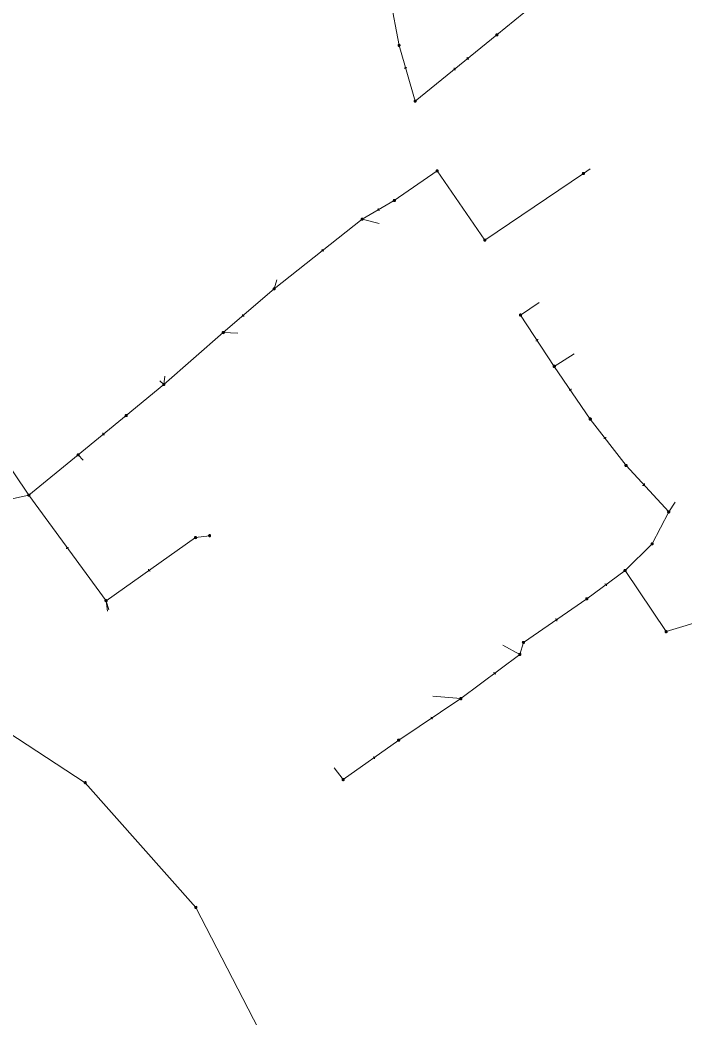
# Model space of a CAD drawing. Header units: metres. Extents: x 25504150 to 25508618, y 6694193 to 6702753.
# Drawn here: x 25505196.5 to 25505476.6, y 6699181.9 to 6699602.4 of the extents above; entities that cross this region are included whole.
import ezdxf

# ---------------------------------------------------------------- set-up
doc = ezdxf.new("R2010")
doc.units = ezdxf.units.M
for name, pattern in [('Sewer_node', [0]), ('Viemariputket', [0]), ('Viemarivarusteet', [0])]:
    doc.linetypes.add(name, pattern=pattern)
for name, color, linetype, lineweight in [('Sewer_node', 7, 'Sewer_node', 0), ('Viemariputket', 7, 'Viemariputket', 0), ('Viemarivarusteet', 7, 'Viemarivarusteet', 0)]:
    doc.layers.add(name, color=color, linetype=linetype, lineweight=lineweight)

msp = doc.modelspace()

# ---------------------------------------------------------------- linework, layer by layer
at = {"layer": 'Sewer_node', "color": 46, "linetype": 'Continuous', "true_color": 0x7f5f00, "flags": 128}
for points, elevation in [([(25505397.82, 6699596.17), (25505397.81, 6699596.24), (25505397.8, 6699596.31), (25505397.77, 6699596.38), (25505397.73, 6699596.44), (25505397.69, 6699596.5), (25505397.63, 6699596.54), (25505397.57, 6699596.58), (25505397.5, 6699596.61), (25505397.43, 6699596.62), (25505397.36, 6699596.63), (25505397.29, 6699596.62), (25505397.22, 6699596.61), (25505397.15, 6699596.58), (25505397.09, 6699596.54), (25505397.03, 6699596.5), (25505396.99, 6699596.44), (25505396.95, 6699596.38), (25505396.92, 6699596.31), (25505396.91, 6699596.24), (25505396.9, 6699596.17), (25505396.91, 6699596.1), (25505396.92, 6699596.03), (25505396.95, 6699595.96), (25505396.99, 6699595.9), (25505397.03, 6699595.84), (25505397.09, 6699595.8), (25505397.15, 6699595.76), (25505397.22, 6699595.73), (25505397.29, 6699595.72), (25505397.36, 6699595.71), (25505397.43, 6699595.72), (25505397.5, 6699595.73), (25505397.57, 6699595.76), (25505397.63, 6699595.8), (25505397.69, 6699595.84), (25505397.73, 6699595.9), (25505397.77, 6699595.96), (25505397.8, 6699596.03), (25505397.81, 6699596.1)], 50.38), ([(25505356.63, 6699591.74), (25505356.62, 6699591.81), (25505356.61, 6699591.88), (25505356.58, 6699591.95), (25505356.54, 6699592.01), (25505356.5, 6699592.07), (25505356.44, 6699592.11), (25505356.38, 6699592.15), (25505356.31, 6699592.18), (25505356.24, 6699592.19), (25505356.17, 6699592.2), (25505356.1, 6699592.19), (25505356.03, 6699592.18), (25505355.96, 6699592.15), (25505355.9, 6699592.11), (25505355.84, 6699592.07), (25505355.8, 6699592.01), (25505355.76, 6699591.95), (25505355.73, 6699591.88), (25505355.72, 6699591.81), (25505355.71, 6699591.74), (25505355.72, 6699591.67), (25505355.73, 6699591.6), (25505355.76, 6699591.53), (25505355.8, 6699591.47), (25505355.84, 6699591.41), (25505355.9, 6699591.37), (25505355.96, 6699591.33), (25505356.03, 6699591.3), (25505356.1, 6699591.29), (25505356.17, 6699591.28), (25505356.24, 6699591.29), (25505356.31, 6699591.3), (25505356.38, 6699591.33), (25505356.44, 6699591.37), (25505356.5, 6699591.41), (25505356.54, 6699591.47), (25505356.58, 6699591.53), (25505356.61, 6699591.6), (25505356.62, 6699591.67)], 50.82), ([(25505363.39, 6699568.23), (25505363.38, 6699568.3), (25505363.37, 6699568.37), (25505363.34, 6699568.44), (25505363.3, 6699568.5), (25505363.26, 6699568.56), (25505363.2, 6699568.6), (25505363.14, 6699568.64), (25505363.07, 6699568.67), (25505363, 6699568.68), (25505362.93, 6699568.69), (25505362.86, 6699568.68), (25505362.79, 6699568.67), (25505362.72, 6699568.64), (25505362.66, 6699568.6), (25505362.6, 6699568.56), (25505362.56, 6699568.5), (25505362.52, 6699568.44), (25505362.49, 6699568.37), (25505362.48, 6699568.3), (25505362.47, 6699568.23), (25505362.48, 6699568.16), (25505362.49, 6699568.09), (25505362.52, 6699568.02), (25505362.56, 6699567.96), (25505362.6, 6699567.9), (25505362.66, 6699567.86), (25505362.72, 6699567.82), (25505362.79, 6699567.79), (25505362.86, 6699567.78), (25505362.93, 6699567.77), (25505363, 6699567.78), (25505363.07, 6699567.79), (25505363.14, 6699567.82), (25505363.2, 6699567.86), (25505363.26, 6699567.9), (25505363.3, 6699567.96), (25505363.34, 6699568.02), (25505363.37, 6699568.09), (25505363.38, 6699568.16)], 51.17), ([(25505354.62, 6699526.36), (25505354.61, 6699526.43), (25505354.6, 6699526.5), (25505354.57, 6699526.57), (25505354.53, 6699526.63), (25505354.49, 6699526.69), (25505354.43, 6699526.73), (25505354.37, 6699526.77), (25505354.3, 6699526.8), (25505354.23, 6699526.81), (25505354.16, 6699526.82), (25505354.09, 6699526.81), (25505354.02, 6699526.8), (25505353.95, 6699526.77), (25505353.89, 6699526.73), (25505353.83, 6699526.69), (25505353.79, 6699526.63), (25505353.75, 6699526.57), (25505353.72, 6699526.5), (25505353.71, 6699526.43), (25505353.7, 6699526.36), (25505353.71, 6699526.29), (25505353.72, 6699526.22), (25505353.75, 6699526.15), (25505353.79, 6699526.09), (25505353.83, 6699526.03), (25505353.89, 6699525.99), (25505353.95, 6699525.95), (25505354.02, 6699525.92), (25505354.09, 6699525.91), (25505354.16, 6699525.9), (25505354.23, 6699525.91), (25505354.3, 6699525.92), (25505354.37, 6699525.95), (25505354.43, 6699525.99), (25505354.49, 6699526.03), (25505354.53, 6699526.09), (25505354.57, 6699526.15), (25505354.6, 6699526.22), (25505354.61, 6699526.29)], 52.07), ([(25505341.08, 6699518.53), (25505341.07, 6699518.6), (25505341.06, 6699518.67), (25505341.03, 6699518.74), (25505340.99, 6699518.8), (25505340.95, 6699518.86), (25505340.89, 6699518.9), (25505340.83, 6699518.94), (25505340.76, 6699518.97), (25505340.69, 6699518.98), (25505340.62, 6699518.99), (25505340.55, 6699518.98), (25505340.48, 6699518.97), (25505340.41, 6699518.94), (25505340.35, 6699518.9), (25505340.29, 6699518.86), (25505340.25, 6699518.8), (25505340.21, 6699518.74), (25505340.18, 6699518.67), (25505340.17, 6699518.6), (25505340.16, 6699518.53), (25505340.17, 6699518.46), (25505340.18, 6699518.39), (25505340.21, 6699518.32), (25505340.25, 6699518.26), (25505340.29, 6699518.2), (25505340.35, 6699518.16), (25505340.41, 6699518.12), (25505340.48, 6699518.09), (25505340.55, 6699518.08), (25505340.62, 6699518.07), (25505340.69, 6699518.08), (25505340.76, 6699518.09), (25505340.83, 6699518.12), (25505340.89, 6699518.16), (25505340.95, 6699518.2), (25505340.99, 6699518.26), (25505341.03, 6699518.32), (25505341.06, 6699518.39), (25505341.07, 6699518.46)], 51.08), ([(25505304.03, 6699489.18), (25505304.02, 6699489.25), (25505304.01, 6699489.32), (25505303.98, 6699489.39), (25505303.94, 6699489.45), (25505303.9, 6699489.51), (25505303.84, 6699489.55), (25505303.78, 6699489.59), (25505303.71, 6699489.62), (25505303.64, 6699489.63), (25505303.57, 6699489.64), (25505303.5, 6699489.63), (25505303.43, 6699489.62), (25505303.36, 6699489.59), (25505303.3, 6699489.55), (25505303.24, 6699489.51), (25505303.2, 6699489.45), (25505303.16, 6699489.39), (25505303.13, 6699489.32), (25505303.12, 6699489.25), (25505303.11, 6699489.18), (25505303.12, 6699489.11), (25505303.13, 6699489.04), (25505303.16, 6699488.97), (25505303.2, 6699488.91), (25505303.24, 6699488.85), (25505303.3, 6699488.81), (25505303.36, 6699488.77), (25505303.43, 6699488.74), (25505303.5, 6699488.73), (25505303.57, 6699488.72), (25505303.64, 6699488.73), (25505303.71, 6699488.74), (25505303.78, 6699488.77), (25505303.84, 6699488.81), (25505303.9, 6699488.85), (25505303.94, 6699488.91), (25505303.98, 6699488.97), (25505304.01, 6699489.04), (25505304.02, 6699489.11)], 50.1), ([(25505407.77, 6699478.11), (25505407.76, 6699478.18), (25505407.75, 6699478.25), (25505407.72, 6699478.32), (25505407.68, 6699478.38), (25505407.64, 6699478.44), (25505407.58, 6699478.48), (25505407.52, 6699478.52), (25505407.45, 6699478.55), (25505407.38, 6699478.56), (25505407.31, 6699478.57), (25505407.24, 6699478.56), (25505407.17, 6699478.55), (25505407.1, 6699478.52), (25505407.04, 6699478.48), (25505406.98, 6699478.44), (25505406.94, 6699478.38), (25505406.9, 6699478.32), (25505406.87, 6699478.25), (25505406.86, 6699478.18), (25505406.85, 6699478.11), (25505406.86, 6699478.04), (25505406.87, 6699477.97), (25505406.9, 6699477.9), (25505406.94, 6699477.84), (25505406.98, 6699477.78), (25505407.04, 6699477.74), (25505407.1, 6699477.7), (25505407.17, 6699477.67), (25505407.24, 6699477.66), (25505407.31, 6699477.65), (25505407.38, 6699477.66), (25505407.45, 6699477.67), (25505407.52, 6699477.7), (25505407.58, 6699477.74), (25505407.64, 6699477.78), (25505407.68, 6699477.84), (25505407.72, 6699477.9), (25505407.75, 6699477.97), (25505407.76, 6699478.04)], 54.87), ([(25505282.57, 6699470.72), (25505282.56, 6699470.79), (25505282.55, 6699470.86), (25505282.52, 6699470.93), (25505282.48, 6699470.99), (25505282.44, 6699471.05), (25505282.38, 6699471.09), (25505282.32, 6699471.13), (25505282.25, 6699471.16), (25505282.18, 6699471.17), (25505282.11, 6699471.18), (25505282.04, 6699471.17), (25505281.97, 6699471.16), (25505281.9, 6699471.13), (25505281.84, 6699471.09), (25505281.78, 6699471.05), (25505281.74, 6699470.99), (25505281.7, 6699470.93), (25505281.67, 6699470.86), (25505281.66, 6699470.79), (25505281.65, 6699470.72), (25505281.66, 6699470.65), (25505281.67, 6699470.58), (25505281.7, 6699470.51), (25505281.74, 6699470.45), (25505281.78, 6699470.39), (25505281.84, 6699470.35), (25505281.9, 6699470.31), (25505281.97, 6699470.28), (25505282.04, 6699470.27), (25505282.11, 6699470.26), (25505282.18, 6699470.27), (25505282.25, 6699470.28), (25505282.32, 6699470.31), (25505282.38, 6699470.35), (25505282.44, 6699470.39), (25505282.48, 6699470.45), (25505282.52, 6699470.51), (25505282.55, 6699470.58), (25505282.56, 6699470.65)], 50.01), ([(25505422, 6699456.49), (25505421.99, 6699456.56), (25505421.98, 6699456.63), (25505421.95, 6699456.7), (25505421.91, 6699456.76), (25505421.87, 6699456.82), (25505421.81, 6699456.86), (25505421.75, 6699456.9), (25505421.68, 6699456.93), (25505421.61, 6699456.94), (25505421.54, 6699456.95), (25505421.47, 6699456.94), (25505421.4, 6699456.93), (25505421.33, 6699456.9), (25505421.27, 6699456.86), (25505421.21, 6699456.82), (25505421.17, 6699456.76), (25505421.13, 6699456.7), (25505421.1, 6699456.63), (25505421.09, 6699456.56), (25505421.08, 6699456.49), (25505421.09, 6699456.42), (25505421.1, 6699456.35), (25505421.13, 6699456.28), (25505421.17, 6699456.22), (25505421.21, 6699456.16), (25505421.27, 6699456.12), (25505421.33, 6699456.08), (25505421.4, 6699456.05), (25505421.47, 6699456.04), (25505421.54, 6699456.03), (25505421.61, 6699456.04), (25505421.68, 6699456.05), (25505421.75, 6699456.08), (25505421.81, 6699456.12), (25505421.87, 6699456.16), (25505421.91, 6699456.22), (25505421.95, 6699456.28), (25505421.98, 6699456.35), (25505421.99, 6699456.42)], 54.24), ([(25505257.53, 6699448.84), (25505257.52, 6699448.91), (25505257.51, 6699448.98), (25505257.48, 6699449.05), (25505257.44, 6699449.11), (25505257.4, 6699449.17), (25505257.34, 6699449.21), (25505257.28, 6699449.25), (25505257.21, 6699449.28), (25505257.14, 6699449.29), (25505257.07, 6699449.3), (25505257, 6699449.29), (25505256.93, 6699449.28), (25505256.86, 6699449.25), (25505256.8, 6699449.21), (25505256.74, 6699449.17), (25505256.7, 6699449.11), (25505256.66, 6699449.05), (25505256.63, 6699448.98), (25505256.62, 6699448.91), (25505256.61, 6699448.84), (25505256.62, 6699448.77), (25505256.63, 6699448.7), (25505256.66, 6699448.63), (25505256.7, 6699448.57), (25505256.74, 6699448.51), (25505256.8, 6699448.47), (25505256.86, 6699448.43), (25505256.93, 6699448.4), (25505257, 6699448.39), (25505257.07, 6699448.38), (25505257.14, 6699448.39), (25505257.21, 6699448.4), (25505257.28, 6699448.43), (25505257.34, 6699448.47), (25505257.4, 6699448.51), (25505257.44, 6699448.57), (25505257.48, 6699448.63), (25505257.51, 6699448.7), (25505257.52, 6699448.77)], 50.09), ([(25505241.68, 6699435.76), (25505241.67, 6699435.83), (25505241.66, 6699435.91), (25505241.63, 6699435.97), (25505241.59, 6699436.04), (25505241.54, 6699436.09), (25505241.49, 6699436.14), (25505241.42, 6699436.18), (25505241.36, 6699436.21), (25505241.28, 6699436.22), (25505241.21, 6699436.23), (25505241.14, 6699436.22), (25505241.06, 6699436.21), (25505241, 6699436.18), (25505240.93, 6699436.14), (25505240.88, 6699436.09), (25505240.83, 6699436.04), (25505240.79, 6699435.97), (25505240.76, 6699435.91), (25505240.75, 6699435.83), (25505240.74, 6699435.76), (25505240.75, 6699435.69), (25505240.76, 6699435.61), (25505240.79, 6699435.55), (25505240.83, 6699435.48), (25505240.88, 6699435.43), (25505240.93, 6699435.38), (25505241, 6699435.34), (25505241.06, 6699435.31), (25505241.14, 6699435.3), (25505241.21, 6699435.29), (25505241.28, 6699435.3), (25505241.36, 6699435.31), (25505241.42, 6699435.34), (25505241.49, 6699435.38), (25505241.54, 6699435.43), (25505241.59, 6699435.48), (25505241.63, 6699435.55), (25505241.66, 6699435.61), (25505241.67, 6699435.69)], 50.2), ([(25505437.18, 6699434.29), (25505437.17, 6699434.36), (25505437.16, 6699434.44), (25505437.13, 6699434.5), (25505437.09, 6699434.57), (25505437.04, 6699434.62), (25505436.99, 6699434.67), (25505436.92, 6699434.71), (25505436.86, 6699434.74), (25505436.78, 6699434.75), (25505436.71, 6699434.76), (25505436.64, 6699434.75), (25505436.56, 6699434.74), (25505436.5, 6699434.71), (25505436.43, 6699434.67), (25505436.38, 6699434.62), (25505436.33, 6699434.57), (25505436.29, 6699434.5), (25505436.26, 6699434.44), (25505436.25, 6699434.36), (25505436.24, 6699434.29), (25505436.25, 6699434.22), (25505436.26, 6699434.14), (25505436.29, 6699434.08), (25505436.33, 6699434.01), (25505436.38, 6699433.96), (25505436.43, 6699433.91), (25505436.5, 6699433.87), (25505436.56, 6699433.84), (25505436.64, 6699433.83), (25505436.71, 6699433.82), (25505436.78, 6699433.83), (25505436.86, 6699433.84), (25505436.92, 6699433.87), (25505436.99, 6699433.91), (25505437.04, 6699433.96), (25505437.09, 6699434.01), (25505437.13, 6699434.08), (25505437.16, 6699434.14), (25505437.17, 6699434.22)], 52.88), ([(25505452.21, 6699414.74), (25505452.2, 6699414.81), (25505452.19, 6699414.88), (25505452.16, 6699414.95), (25505452.12, 6699415.01), (25505452.08, 6699415.07), (25505452.02, 6699415.11), (25505451.96, 6699415.15), (25505451.89, 6699415.18), (25505451.82, 6699415.19), (25505451.75, 6699415.2), (25505451.68, 6699415.19), (25505451.61, 6699415.18), (25505451.54, 6699415.15), (25505451.48, 6699415.11), (25505451.42, 6699415.07), (25505451.38, 6699415.01), (25505451.34, 6699414.95), (25505451.31, 6699414.88), (25505451.3, 6699414.81), (25505451.29, 6699414.74), (25505451.3, 6699414.67), (25505451.31, 6699414.6), (25505451.34, 6699414.53), (25505451.38, 6699414.47), (25505451.42, 6699414.41), (25505451.48, 6699414.37), (25505451.54, 6699414.33), (25505451.61, 6699414.3), (25505451.68, 6699414.29), (25505451.75, 6699414.28), (25505451.82, 6699414.29), (25505451.89, 6699414.3), (25505451.96, 6699414.33), (25505452.02, 6699414.37), (25505452.08, 6699414.41), (25505452.12, 6699414.47), (25505452.16, 6699414.53), (25505452.19, 6699414.6), (25505452.2, 6699414.67)], 51.49), ([(25505470.21, 6699395.16), (25505470.2, 6699395.23), (25505470.19, 6699395.31), (25505470.16, 6699395.37), (25505470.12, 6699395.44), (25505470.07, 6699395.49), (25505470.02, 6699395.54), (25505469.95, 6699395.58), (25505469.89, 6699395.61), (25505469.81, 6699395.62), (25505469.74, 6699395.63), (25505469.67, 6699395.62), (25505469.59, 6699395.61), (25505469.53, 6699395.58), (25505469.46, 6699395.54), (25505469.41, 6699395.49), (25505469.36, 6699395.44), (25505469.32, 6699395.37), (25505469.29, 6699395.31), (25505469.28, 6699395.23), (25505469.27, 6699395.16), (25505469.28, 6699395.09), (25505469.29, 6699395.01), (25505469.32, 6699394.95), (25505469.36, 6699394.88), (25505469.41, 6699394.83), (25505469.46, 6699394.78), (25505469.53, 6699394.74), (25505469.59, 6699394.71), (25505469.67, 6699394.7), (25505469.74, 6699394.69), (25505469.81, 6699394.7), (25505469.89, 6699394.71), (25505469.95, 6699394.74), (25505470.02, 6699394.78), (25505470.07, 6699394.83), (25505470.12, 6699394.88), (25505470.16, 6699394.95), (25505470.19, 6699395.01), (25505470.2, 6699395.09)], 50.41), ([(25505463.21, 6699381.71), (25505463.2, 6699381.78), (25505463.19, 6699381.85), (25505463.16, 6699381.92), (25505463.12, 6699381.98), (25505463.08, 6699382.04), (25505463.02, 6699382.08), (25505462.96, 6699382.12), (25505462.89, 6699382.15), (25505462.82, 6699382.16), (25505462.75, 6699382.17), (25505462.68, 6699382.16), (25505462.61, 6699382.15), (25505462.54, 6699382.12), (25505462.48, 6699382.08), (25505462.42, 6699382.04), (25505462.38, 6699381.98), (25505462.34, 6699381.92), (25505462.31, 6699381.85), (25505462.3, 6699381.78), (25505462.29, 6699381.71), (25505462.3, 6699381.64), (25505462.31, 6699381.57), (25505462.34, 6699381.5), (25505462.38, 6699381.44), (25505462.42, 6699381.38), (25505462.48, 6699381.34), (25505462.54, 6699381.3), (25505462.61, 6699381.27), (25505462.68, 6699381.26), (25505462.75, 6699381.25), (25505462.82, 6699381.26), (25505462.89, 6699381.27), (25505462.96, 6699381.3), (25505463.02, 6699381.34), (25505463.08, 6699381.38), (25505463.12, 6699381.44), (25505463.16, 6699381.5), (25505463.19, 6699381.57), (25505463.2, 6699381.64)], 47.56), ([(25505451.8, 6699370.48), (25505451.79, 6699370.55), (25505451.78, 6699370.62), (25505451.75, 6699370.69), (25505451.71, 6699370.75), (25505451.67, 6699370.81), (25505451.61, 6699370.85), (25505451.55, 6699370.89), (25505451.48, 6699370.92), (25505451.41, 6699370.93), (25505451.34, 6699370.94), (25505451.27, 6699370.93), (25505451.2, 6699370.92), (25505451.13, 6699370.89), (25505451.07, 6699370.85), (25505451.01, 6699370.81), (25505450.97, 6699370.75), (25505450.93, 6699370.69), (25505450.9, 6699370.62), (25505450.89, 6699370.55), (25505450.88, 6699370.48), (25505450.89, 6699370.41), (25505450.9, 6699370.34), (25505450.93, 6699370.27), (25505450.97, 6699370.21), (25505451.01, 6699370.15), (25505451.07, 6699370.11), (25505451.13, 6699370.07), (25505451.2, 6699370.04), (25505451.27, 6699370.03), (25505451.34, 6699370.02), (25505451.41, 6699370.03), (25505451.48, 6699370.04), (25505451.55, 6699370.07), (25505451.61, 6699370.11), (25505451.67, 6699370.15), (25505451.71, 6699370.21), (25505451.75, 6699370.27), (25505451.78, 6699370.34), (25505451.79, 6699370.41)], 47.26), ([(25505233.19, 6699357.75), (25505233.18, 6699357.82), (25505233.17, 6699357.89), (25505233.14, 6699357.96), (25505233.1, 6699358.02), (25505233.06, 6699358.08), (25505233, 6699358.12), (25505232.94, 6699358.16), (25505232.87, 6699358.19), (25505232.8, 6699358.2), (25505232.73, 6699358.21), (25505232.66, 6699358.2), (25505232.59, 6699358.19), (25505232.52, 6699358.16), (25505232.46, 6699358.12), (25505232.4, 6699358.08), (25505232.36, 6699358.02), (25505232.32, 6699357.96), (25505232.29, 6699357.89), (25505232.28, 6699357.82), (25505232.27, 6699357.75), (25505232.28, 6699357.68), (25505232.29, 6699357.61), (25505232.32, 6699357.54), (25505232.36, 6699357.48), (25505232.4, 6699357.42), (25505232.46, 6699357.38), (25505232.52, 6699357.34), (25505232.59, 6699357.31), (25505232.66, 6699357.3), (25505232.73, 6699357.29), (25505232.8, 6699357.3), (25505232.87, 6699357.31), (25505232.94, 6699357.34), (25505233, 6699357.38), (25505233.06, 6699357.42), (25505233.1, 6699357.48), (25505233.14, 6699357.54), (25505233.17, 6699357.61), (25505233.18, 6699357.68)], 53), ([(25505435.68, 6699358.55), (25505435.67, 6699358.62), (25505435.66, 6699358.69), (25505435.63, 6699358.76), (25505435.59, 6699358.82), (25505435.55, 6699358.88), (25505435.49, 6699358.92), (25505435.43, 6699358.96), (25505435.36, 6699358.99), (25505435.29, 6699359), (25505435.22, 6699359.01), (25505435.15, 6699359), (25505435.08, 6699358.99), (25505435.01, 6699358.96), (25505434.95, 6699358.92), (25505434.89, 6699358.88), (25505434.85, 6699358.82), (25505434.81, 6699358.76), (25505434.78, 6699358.69), (25505434.77, 6699358.62), (25505434.76, 6699358.55), (25505434.77, 6699358.48), (25505434.78, 6699358.41), (25505434.81, 6699358.34), (25505434.85, 6699358.28), (25505434.89, 6699358.22), (25505434.95, 6699358.18), (25505435.01, 6699358.14), (25505435.08, 6699358.11), (25505435.15, 6699358.1), (25505435.22, 6699358.09), (25505435.29, 6699358.1), (25505435.36, 6699358.11), (25505435.43, 6699358.14), (25505435.49, 6699358.18), (25505435.55, 6699358.22), (25505435.59, 6699358.28), (25505435.63, 6699358.34), (25505435.66, 6699358.41), (25505435.67, 6699358.48)], 48.15), ([(25505407.47, 6699335.13), (25505407.46, 6699335.2), (25505407.45, 6699335.27), (25505407.42, 6699335.34), (25505407.38, 6699335.4), (25505407.34, 6699335.46), (25505407.28, 6699335.5), (25505407.22, 6699335.54), (25505407.15, 6699335.57), (25505407.08, 6699335.58), (25505407.01, 6699335.59), (25505406.94, 6699335.58), (25505406.87, 6699335.57), (25505406.8, 6699335.54), (25505406.74, 6699335.5), (25505406.68, 6699335.46), (25505406.64, 6699335.4), (25505406.6, 6699335.34), (25505406.57, 6699335.27), (25505406.56, 6699335.2), (25505406.55, 6699335.13), (25505406.56, 6699335.06), (25505406.57, 6699334.99), (25505406.6, 6699334.92), (25505406.64, 6699334.86), (25505406.68, 6699334.8), (25505406.74, 6699334.76), (25505406.8, 6699334.72), (25505406.87, 6699334.69), (25505406.94, 6699334.68), (25505407.01, 6699334.67), (25505407.08, 6699334.68), (25505407.15, 6699334.69), (25505407.22, 6699334.72), (25505407.28, 6699334.76), (25505407.34, 6699334.8), (25505407.38, 6699334.86), (25505407.42, 6699334.92), (25505407.45, 6699334.99), (25505407.46, 6699335.06)], 49.74)]:
    msp.add_lwpolyline(points, close=True, dxfattribs=dict(at, elevation=elevation))
for points in [[(25505384.88, 6699586.74), (25505384.82, 6699585.99), (25505385.55, 6699585.92)], [(25505359.47, 6699582.22), (25505358.81, 6699582.57), (25505358.45, 6699581.93)], [(25505379.31, 6699582.22), (25505379.24, 6699581.47), (25505379.98, 6699581.39)], [(25505347.38, 6699523.06), (25505347.2, 6699522.34), (25505347.91, 6699522.14)], [(25505323.75, 6699505.85), (25505323.67, 6699505.1), (25505324.41, 6699505.02)], [(25505290.18, 6699478.39), (25505290.15, 6699477.64), (25505290.89, 6699477.59)], [(25505413.77, 6699467.3), (25505414.51, 6699467.17), (25505414.65, 6699467.9)], [(25505427.76, 6699446.44), (25505428.5, 6699446.32), (25505428.62, 6699447.05)], [(25505231.42, 6699428.45), (25505231.37, 6699427.71), (25505232.11, 6699427.64)], [(25505442.39, 6699426.03), (25505443.14, 6699425.94), (25505443.23, 6699426.67)], [(25505458.72, 6699406.36), (25505459.47, 6699406.33), (25505459.5, 6699407.08)], [(25505216.97, 6699380.24), (25505216.22, 6699380.34), (25505216.12, 6699379.6)], [(25505250.67, 6699371.06), (25505250.55, 6699370.32), (25505251.28, 6699370.19)], [(25505443.48, 6699364), (25505443.58, 6699364.74), (25505442.85, 6699364.85)], [(25505422.58, 6699349.19), (25505422.69, 6699349.93), (25505421.96, 6699350.05)], [(25505396.63, 6699326.66), (25505396.71, 6699327.4), (25505395.98, 6699327.5)], [(25505370.12, 6699307.79), (25505370.25, 6699308.53), (25505369.52, 6699308.67)], [(25505345.87, 6699291.13), (25505345.97, 6699291.88), (25505345.24, 6699291.99)]]:
    msp.add_lwpolyline(points, dxfattribs=at)
at = {"layer": 'Sewer_node', "color": 252, "linetype": 'Continuous', "lineweight": 9, "true_color": 0x848484, "flags": 128}
for points, elevation in [([(25505372.67, 6699538.89), (25505372.66, 6699538.96), (25505372.65, 6699539.03), (25505372.62, 6699539.1), (25505372.58, 6699539.16), (25505372.54, 6699539.22), (25505372.48, 6699539.26), (25505372.42, 6699539.3), (25505372.35, 6699539.33), (25505372.28, 6699539.34), (25505372.21, 6699539.35), (25505372.14, 6699539.34), (25505372.07, 6699539.33), (25505372, 6699539.3), (25505371.94, 6699539.26), (25505371.88, 6699539.22), (25505371.84, 6699539.16), (25505371.8, 6699539.1), (25505371.77, 6699539.03), (25505371.76, 6699538.96), (25505371.75, 6699538.89), (25505371.76, 6699538.82), (25505371.77, 6699538.75), (25505371.8, 6699538.68), (25505371.84, 6699538.62), (25505371.88, 6699538.56), (25505371.94, 6699538.52), (25505372, 6699538.48), (25505372.07, 6699538.45), (25505372.14, 6699538.44), (25505372.21, 6699538.43), (25505372.28, 6699538.44), (25505372.35, 6699538.45), (25505372.42, 6699538.48), (25505372.48, 6699538.52), (25505372.54, 6699538.56), (25505372.58, 6699538.62), (25505372.62, 6699538.68), (25505372.65, 6699538.75), (25505372.66, 6699538.82)], 53.33), ([(25505434.28, 6699537.77), (25505434.27, 6699537.84), (25505434.26, 6699537.92), (25505434.23, 6699537.98), (25505434.19, 6699538.05), (25505434.14, 6699538.1), (25505434.09, 6699538.15), (25505434.02, 6699538.19), (25505433.96, 6699538.22), (25505433.88, 6699538.23), (25505433.81, 6699538.24), (25505433.74, 6699538.23), (25505433.66, 6699538.22), (25505433.6, 6699538.19), (25505433.53, 6699538.15), (25505433.48, 6699538.1), (25505433.43, 6699538.05), (25505433.39, 6699537.98), (25505433.36, 6699537.92), (25505433.35, 6699537.84), (25505433.34, 6699537.77), (25505433.35, 6699537.7), (25505433.36, 6699537.62), (25505433.39, 6699537.56), (25505433.43, 6699537.49), (25505433.48, 6699537.44), (25505433.53, 6699537.39), (25505433.6, 6699537.35), (25505433.66, 6699537.32), (25505433.74, 6699537.31), (25505433.81, 6699537.3), (25505433.88, 6699537.31), (25505433.96, 6699537.32), (25505434.02, 6699537.35), (25505434.09, 6699537.39), (25505434.14, 6699537.44), (25505434.19, 6699537.49), (25505434.23, 6699537.56), (25505434.26, 6699537.62), (25505434.27, 6699537.7)], 59.52), ([(25505392.75, 6699509.67), (25505392.74, 6699509.74), (25505392.73, 6699509.81), (25505392.7, 6699509.88), (25505392.66, 6699509.94), (25505392.62, 6699510), (25505392.56, 6699510.04), (25505392.5, 6699510.08), (25505392.43, 6699510.11), (25505392.36, 6699510.12), (25505392.29, 6699510.13), (25505392.22, 6699510.12), (25505392.15, 6699510.11), (25505392.08, 6699510.08), (25505392.02, 6699510.04), (25505391.96, 6699510), (25505391.92, 6699509.94), (25505391.88, 6699509.88), (25505391.85, 6699509.81), (25505391.84, 6699509.74), (25505391.83, 6699509.67), (25505391.84, 6699509.6), (25505391.85, 6699509.53), (25505391.88, 6699509.46), (25505391.92, 6699509.4), (25505391.96, 6699509.34), (25505392.02, 6699509.3), (25505392.08, 6699509.26), (25505392.15, 6699509.23), (25505392.22, 6699509.22), (25505392.29, 6699509.21), (25505392.36, 6699509.22), (25505392.43, 6699509.23), (25505392.5, 6699509.26), (25505392.56, 6699509.3), (25505392.62, 6699509.34), (25505392.66, 6699509.4), (25505392.7, 6699509.46), (25505392.73, 6699509.53), (25505392.74, 6699509.6)], 59.52)]:
    msp.add_lwpolyline(points, close=True, dxfattribs=dict(at, elevation=elevation))
at = {"layer": 'Sewer_node', "color": 46, "linetype": 'Continuous', "true_color": 0x7f5f00, "flags": 128}
for points in [[(25505221.48, 6699419.24), (25505221.47, 6699419.31), (25505221.46, 6699419.38), (25505221.43, 6699419.45), (25505221.39, 6699419.51), (25505221.35, 6699419.57), (25505221.29, 6699419.61), (25505221.23, 6699419.65), (25505221.16, 6699419.68), (25505221.09, 6699419.69), (25505221.02, 6699419.7), (25505220.95, 6699419.69), (25505220.88, 6699419.68), (25505220.81, 6699419.65), (25505220.75, 6699419.61), (25505220.69, 6699419.57), (25505220.65, 6699419.51), (25505220.61, 6699419.45), (25505220.58, 6699419.38), (25505220.57, 6699419.31), (25505220.56, 6699419.24), (25505220.57, 6699419.17), (25505220.58, 6699419.1), (25505220.61, 6699419.03), (25505220.65, 6699418.97), (25505220.69, 6699418.91), (25505220.75, 6699418.87), (25505220.81, 6699418.83), (25505220.88, 6699418.8), (25505220.95, 6699418.79), (25505221.02, 6699418.78), (25505221.09, 6699418.79), (25505221.16, 6699418.8), (25505221.23, 6699418.83), (25505221.29, 6699418.87), (25505221.35, 6699418.91), (25505221.39, 6699418.97), (25505221.43, 6699419.03), (25505221.46, 6699419.1), (25505221.47, 6699419.17)], [(25505200.68, 6699402.23), (25505200.67, 6699402.3), (25505200.66, 6699402.37), (25505200.63, 6699402.44), (25505200.59, 6699402.5), (25505200.55, 6699402.56), (25505200.49, 6699402.6), (25505200.43, 6699402.64), (25505200.36, 6699402.67), (25505200.29, 6699402.68), (25505200.22, 6699402.69), (25505200.15, 6699402.68), (25505200.08, 6699402.67), (25505200.01, 6699402.64), (25505199.95, 6699402.6), (25505199.89, 6699402.56), (25505199.85, 6699402.5), (25505199.81, 6699402.44), (25505199.78, 6699402.37), (25505199.77, 6699402.3), (25505199.76, 6699402.23), (25505199.77, 6699402.16), (25505199.78, 6699402.09), (25505199.81, 6699402.02), (25505199.85, 6699401.96), (25505199.89, 6699401.9), (25505199.95, 6699401.86), (25505200.01, 6699401.82), (25505200.08, 6699401.79), (25505200.15, 6699401.78), (25505200.22, 6699401.77), (25505200.29, 6699401.78), (25505200.36, 6699401.79), (25505200.43, 6699401.82), (25505200.49, 6699401.86), (25505200.55, 6699401.9), (25505200.59, 6699401.96), (25505200.63, 6699402.02), (25505200.66, 6699402.09), (25505200.67, 6699402.16)], [(25505270.91, 6699384.35), (25505270.9, 6699384.42), (25505270.89, 6699384.49), (25505270.86, 6699384.56), (25505270.82, 6699384.62), (25505270.78, 6699384.68), (25505270.72, 6699384.72), (25505270.66, 6699384.76), (25505270.59, 6699384.79), (25505270.52, 6699384.8), (25505270.45, 6699384.81), (25505270.38, 6699384.8), (25505270.31, 6699384.79), (25505270.24, 6699384.76), (25505270.18, 6699384.72), (25505270.12, 6699384.68), (25505270.08, 6699384.62), (25505270.04, 6699384.56), (25505270.01, 6699384.49), (25505270, 6699384.42), (25505269.99, 6699384.35), (25505270, 6699384.28), (25505270.01, 6699384.21), (25505270.04, 6699384.14), (25505270.08, 6699384.08), (25505270.12, 6699384.02), (25505270.18, 6699383.98), (25505270.24, 6699383.94), (25505270.31, 6699383.91), (25505270.38, 6699383.9), (25505270.45, 6699383.89), (25505270.52, 6699383.9), (25505270.59, 6699383.91), (25505270.66, 6699383.94), (25505270.72, 6699383.98), (25505270.78, 6699384.02), (25505270.82, 6699384.08), (25505270.86, 6699384.14), (25505270.89, 6699384.21), (25505270.9, 6699384.28)], [(25505276.8, 6699385.16), (25505276.79, 6699385.23), (25505276.78, 6699385.3), (25505276.75, 6699385.37), (25505276.71, 6699385.43), (25505276.67, 6699385.49), (25505276.61, 6699385.53), (25505276.55, 6699385.57), (25505276.48, 6699385.6), (25505276.41, 6699385.61), (25505276.34, 6699385.62), (25505276.27, 6699385.61), (25505276.2, 6699385.6), (25505276.13, 6699385.57), (25505276.07, 6699385.53), (25505276.01, 6699385.49), (25505275.97, 6699385.43), (25505275.93, 6699385.37), (25505275.9, 6699385.3), (25505275.89, 6699385.23), (25505275.88, 6699385.16), (25505275.89, 6699385.09), (25505275.9, 6699385.02), (25505275.93, 6699384.95), (25505275.97, 6699384.89), (25505276.01, 6699384.83), (25505276.07, 6699384.79), (25505276.13, 6699384.75), (25505276.2, 6699384.72), (25505276.27, 6699384.71), (25505276.34, 6699384.7), (25505276.41, 6699384.71), (25505276.48, 6699384.72), (25505276.55, 6699384.75), (25505276.61, 6699384.79), (25505276.67, 6699384.83), (25505276.71, 6699384.89), (25505276.75, 6699384.95), (25505276.78, 6699385.02), (25505276.79, 6699385.09)], [(25505469.11, 6699344.72), (25505469.1, 6699344.79), (25505469.09, 6699344.86), (25505469.06, 6699344.93), (25505469.02, 6699344.99), (25505468.98, 6699345.05), (25505468.92, 6699345.09), (25505468.86, 6699345.13), (25505468.79, 6699345.16), (25505468.72, 6699345.17), (25505468.65, 6699345.18), (25505468.58, 6699345.17), (25505468.51, 6699345.16), (25505468.44, 6699345.13), (25505468.38, 6699345.09), (25505468.32, 6699345.05), (25505468.28, 6699344.99), (25505468.24, 6699344.93), (25505468.21, 6699344.86), (25505468.2, 6699344.79), (25505468.19, 6699344.72), (25505468.2, 6699344.65), (25505468.21, 6699344.58), (25505468.24, 6699344.51), (25505468.28, 6699344.45), (25505468.32, 6699344.39), (25505468.38, 6699344.35), (25505468.44, 6699344.31), (25505468.51, 6699344.28), (25505468.58, 6699344.27), (25505468.65, 6699344.26), (25505468.72, 6699344.27), (25505468.79, 6699344.28), (25505468.86, 6699344.31), (25505468.92, 6699344.35), (25505468.98, 6699344.39), (25505469.02, 6699344.45), (25505469.06, 6699344.51), (25505469.09, 6699344.58), (25505469.1, 6699344.65)], [(25505408.99, 6699340.18), (25505408.98, 6699340.25), (25505408.97, 6699340.32), (25505408.94, 6699340.39), (25505408.9, 6699340.45), (25505408.86, 6699340.51), (25505408.8, 6699340.55), (25505408.74, 6699340.59), (25505408.67, 6699340.62), (25505408.6, 6699340.63), (25505408.53, 6699340.64), (25505408.46, 6699340.63), (25505408.39, 6699340.62), (25505408.32, 6699340.59), (25505408.26, 6699340.55), (25505408.2, 6699340.51), (25505408.16, 6699340.45), (25505408.12, 6699340.39), (25505408.09, 6699340.32), (25505408.08, 6699340.25), (25505408.07, 6699340.18), (25505408.08, 6699340.11), (25505408.09, 6699340.04), (25505408.12, 6699339.97), (25505408.16, 6699339.91), (25505408.2, 6699339.85), (25505408.26, 6699339.81), (25505408.32, 6699339.77), (25505408.39, 6699339.74), (25505408.46, 6699339.73), (25505408.53, 6699339.72), (25505408.6, 6699339.73), (25505408.67, 6699339.74), (25505408.74, 6699339.77), (25505408.8, 6699339.81), (25505408.86, 6699339.85), (25505408.9, 6699339.91), (25505408.94, 6699339.97), (25505408.97, 6699340.04), (25505408.98, 6699340.11)], [(25505382.66, 6699316.51), (25505382.65, 6699316.58), (25505382.64, 6699316.66), (25505382.61, 6699316.72), (25505382.57, 6699316.79), (25505382.52, 6699316.84), (25505382.47, 6699316.89), (25505382.4, 6699316.93), (25505382.34, 6699316.96), (25505382.26, 6699316.97), (25505382.19, 6699316.98), (25505382.12, 6699316.97), (25505382.04, 6699316.96), (25505381.98, 6699316.93), (25505381.91, 6699316.89), (25505381.86, 6699316.84), (25505381.81, 6699316.79), (25505381.77, 6699316.72), (25505381.74, 6699316.66), (25505381.73, 6699316.58), (25505381.72, 6699316.51), (25505381.73, 6699316.44), (25505381.74, 6699316.36), (25505381.77, 6699316.3), (25505381.81, 6699316.23), (25505381.86, 6699316.18), (25505381.91, 6699316.13), (25505381.98, 6699316.09), (25505382.04, 6699316.06), (25505382.12, 6699316.05), (25505382.19, 6699316.04), (25505382.26, 6699316.05), (25505382.34, 6699316.06), (25505382.4, 6699316.09), (25505382.47, 6699316.13), (25505382.52, 6699316.18), (25505382.57, 6699316.23), (25505382.61, 6699316.3), (25505382.64, 6699316.36), (25505382.65, 6699316.44)], [(25505356.45, 6699299.01), (25505356.44, 6699299.08), (25505356.43, 6699299.15), (25505356.4, 6699299.22), (25505356.36, 6699299.28), (25505356.32, 6699299.34), (25505356.26, 6699299.38), (25505356.2, 6699299.42), (25505356.13, 6699299.45), (25505356.06, 6699299.46), (25505355.99, 6699299.47), (25505355.92, 6699299.46), (25505355.85, 6699299.45), (25505355.78, 6699299.42), (25505355.72, 6699299.38), (25505355.66, 6699299.34), (25505355.62, 6699299.28), (25505355.58, 6699299.22), (25505355.55, 6699299.15), (25505355.54, 6699299.08), (25505355.53, 6699299.01), (25505355.54, 6699298.94), (25505355.55, 6699298.87), (25505355.58, 6699298.8), (25505355.62, 6699298.74), (25505355.66, 6699298.68), (25505355.72, 6699298.64), (25505355.78, 6699298.6), (25505355.85, 6699298.57), (25505355.92, 6699298.56), (25505355.99, 6699298.55), (25505356.06, 6699298.56), (25505356.13, 6699298.57), (25505356.2, 6699298.6), (25505356.26, 6699298.64), (25505356.32, 6699298.68), (25505356.36, 6699298.74), (25505356.4, 6699298.8), (25505356.43, 6699298.87), (25505356.44, 6699298.94)], [(25505333.09, 6699282.38), (25505333.08, 6699282.45), (25505333.07, 6699282.52), (25505333.04, 6699282.59), (25505333, 6699282.65), (25505332.96, 6699282.71), (25505332.9, 6699282.75), (25505332.84, 6699282.79), (25505332.77, 6699282.82), (25505332.7, 6699282.83), (25505332.63, 6699282.84), (25505332.56, 6699282.83), (25505332.49, 6699282.82), (25505332.42, 6699282.79), (25505332.36, 6699282.75), (25505332.3, 6699282.71), (25505332.26, 6699282.65), (25505332.22, 6699282.59), (25505332.19, 6699282.52), (25505332.18, 6699282.45), (25505332.17, 6699282.38), (25505332.18, 6699282.31), (25505332.19, 6699282.24), (25505332.22, 6699282.17), (25505332.26, 6699282.11), (25505332.3, 6699282.05), (25505332.36, 6699282.01), (25505332.42, 6699281.97), (25505332.49, 6699281.94), (25505332.56, 6699281.93), (25505332.63, 6699281.92), (25505332.7, 6699281.93), (25505332.77, 6699281.94), (25505332.84, 6699281.97), (25505332.9, 6699282.01), (25505332.96, 6699282.05), (25505333, 6699282.11), (25505333.04, 6699282.17), (25505333.07, 6699282.24), (25505333.08, 6699282.31)]]:
    msp.add_lwpolyline(points, close=True, dxfattribs=at)
at = {"layer": 'Sewer_node', "color": 252, "linetype": 'Continuous', "lineweight": 9, "true_color": 0x848484, "flags": 128}
for points in [[(25505224.43, 6699281.09), (25505224.42, 6699281.16), (25505224.41, 6699281.23), (25505224.38, 6699281.3), (25505224.34, 6699281.36), (25505224.3, 6699281.42), (25505224.24, 6699281.46), (25505224.18, 6699281.5), (25505224.11, 6699281.53), (25505224.04, 6699281.54), (25505223.97, 6699281.55), (25505223.9, 6699281.54), (25505223.83, 6699281.53), (25505223.76, 6699281.5), (25505223.7, 6699281.46), (25505223.64, 6699281.42), (25505223.6, 6699281.36), (25505223.56, 6699281.3), (25505223.53, 6699281.23), (25505223.52, 6699281.16), (25505223.51, 6699281.09), (25505223.52, 6699281.02), (25505223.53, 6699280.95), (25505223.56, 6699280.88), (25505223.6, 6699280.82), (25505223.64, 6699280.76), (25505223.7, 6699280.72), (25505223.76, 6699280.68), (25505223.83, 6699280.65), (25505223.9, 6699280.64), (25505223.97, 6699280.63), (25505224.04, 6699280.64), (25505224.11, 6699280.65), (25505224.18, 6699280.68), (25505224.24, 6699280.72), (25505224.3, 6699280.76), (25505224.34, 6699280.82), (25505224.38, 6699280.88), (25505224.41, 6699280.95), (25505224.42, 6699281.02)], [(25505271.04, 6699228.53), (25505271.03, 6699228.6), (25505271.02, 6699228.67), (25505270.99, 6699228.74), (25505270.95, 6699228.8), (25505270.91, 6699228.86), (25505270.85, 6699228.9), (25505270.79, 6699228.94), (25505270.72, 6699228.97), (25505270.65, 6699228.98), (25505270.58, 6699228.99), (25505270.51, 6699228.98), (25505270.44, 6699228.97), (25505270.37, 6699228.94), (25505270.31, 6699228.9), (25505270.25, 6699228.86), (25505270.21, 6699228.8), (25505270.17, 6699228.74), (25505270.14, 6699228.67), (25505270.13, 6699228.6), (25505270.12, 6699228.53), (25505270.13, 6699228.46), (25505270.14, 6699228.39), (25505270.17, 6699228.32), (25505270.21, 6699228.26), (25505270.25, 6699228.2), (25505270.31, 6699228.16), (25505270.37, 6699228.12), (25505270.44, 6699228.09), (25505270.51, 6699228.08), (25505270.58, 6699228.07), (25505270.65, 6699228.08), (25505270.72, 6699228.09), (25505270.79, 6699228.12), (25505270.85, 6699228.16), (25505270.91, 6699228.2), (25505270.95, 6699228.26), (25505270.99, 6699228.32), (25505271.02, 6699228.39), (25505271.03, 6699228.46)]]:
    msp.add_lwpolyline(points, close=True, dxfattribs=at)
at = {"layer": 'Viemariputket', "color": 1, "linetype": 'Continuous', "lineweight": 15}
for p, q in [((25505356.17, 6699591.74), (25505349.31, 6699627.53)), ((25505422.95, 6699617.1, 48.86), (25505397.36, 6699596.17, 48.65)), ((25505362.93, 6699568.23), (25505397.36, 6699596.17)), ((25505356.17, 6699591.74, 48.03), (25505362.93, 6699568.23, 48.48)), ((25505354.16, 6699526.36), (25505340.62, 6699518.53)), ((25505303.57, 6699489.18, 48.7), (25505340.62, 6699518.53)), ((25505340.62, 6699518.53), (25505347.73, 6699516.73)), ((25505303.57, 6699489.18, 48.8), (25505304.66, 6699492.98, 48.84)), ((25505282.11, 6699470.72, 48.54), (25505303.57, 6699489.18, 48.65)), ((25505407.31, 6699478.11), (25505415.18, 6699483.46)), ((25505421.54, 6699456.49), (25505407.31, 6699478.11)), ((25505257.07, 6699448.84, 48.55), (25505282.11, 6699470.72, 48.54)), ((25505282.11, 6699470.72, 48.7), (25505288.21, 6699470.45, 48.82)), ((25505421.54, 6699456.49), (25505429.9, 6699461.81)), ((25505436.71, 6699434.29), (25505421.54, 6699456.49)), ((25505257.07, 6699448.84, 48.58), (25505257.56, 6699452.32, 48.65)), ((25505241.21, 6699435.76, 48.47), (25505257.07, 6699448.84, 48.53)), ((25505257.07, 6699448.84, 48.68), (25505255.43, 6699450.43, 48.65)), ((25505241.21, 6699435.76), (25505221.02, 6699419.24)), ((25505451.75, 6699414.74), (25505436.71, 6699434.29)), ((25505200.22, 6699402.23), (25505185.58, 6699423.89)), ((25505221.02, 6699419.24), (25505200.22, 6699402.23)), ((25505221.02, 6699419.24), (25505223.07, 6699417)), ((25505469.74, 6699395.16), (25505451.75, 6699414.74)), ((25505150.72, 6699391.3), (25505200.22, 6699402.23)), ((25505200.22, 6699402.23), (25505232.73, 6699357.75)), ((25505469.74, 6699395.16), (25505472.41, 6699399.31)), ((25505462.75, 6699381.71), (25505469.74, 6699395.16)), ((25505232.73, 6699357.75), (25505270.45, 6699384.35)), ((25505276.34, 6699385.16), (25505270.45, 6699384.35)), ((25505451.34, 6699370.48), (25505462.75, 6699381.71)), ((25505451.34, 6699370.48), (25505435.22, 6699358.55)), ((25505468.65, 6699344.72), (25505451.34, 6699370.48)), ((25505232.73, 6699357.75), (25505233.36, 6699353.31)), ((25505232.73, 6699357.75), (25505233.88, 6699353.86)), ((25505435.22, 6699358.55), (25505408.53, 6699340.18)), ((25505495.03, 6699352.8), (25505468.65, 6699344.72)), ((25505407.01, 6699335.13, 48.08), (25505399.85, 6699338.96)), ((25505408.53, 6699340.18), (25505407.01, 6699335.13, 47.89)), ((25505407.01, 6699335.13, 47.89), (25505382.19, 6699316.51)), ((25505382.19, 6699316.51, 48.47), (25505370.38, 6699317.52)), ((25505382.19, 6699316.51), (25505355.99, 6699299.01)), ((25505355.99, 6699299.01), (25505332.63, 6699282.38)), ((25505332.63, 6699282.38, 49.39), (25505328.77, 6699287.36))]:
    msp.add_line(p, q, dxfattribs=at)
at = {"layer": 'Viemariputket', "color": 251, "linetype": 'Continuous', "lineweight": 5, "true_color": 0x595959}
for p, q in [((25505354.16, 6699526.36, 49.62), (25505372.21, 6699538.89, 51.19)), ((25505372.21, 6699538.89, 51.27), (25505392.29, 6699509.67, 53.37)), ((25505392.29, 6699509.67, 54.92), (25505433.81, 6699537.77, 57.04)), ((25505148.37, 6699330.34, 50.17), (25505223.97, 6699281.09, 51.93)), ((25505270.58, 6699228.53, 50.75), (25505223.97, 6699281.09, 51.93)), ((25505299.2, 6699173.09, 47.5), (25505270.58, 6699228.53, 50.75))]:
    msp.add_line(p, q, dxfattribs=at)
at = {"layer": 'Viemariputket', "color": 251, "linetype": 'Continuous', "lineweight": 15, "true_color": 0x595959}
msp.add_line((25505433.81, 6699537.77), (25505436.6, 6699539.69), dxfattribs=at)
at = {"layer": 'Viemarivarusteet', "color": 1}
for p in [(25505397.36, 6699596.17, 50.38), (25505356.17, 6699591.74, 50.82), (25505362.93, 6699568.23, 51.17), (25505354.16, 6699526.36, 52.07), (25505340.62, 6699518.53, 51.08), (25505303.57, 6699489.18, 50.1), (25505407.31, 6699478.11, 54.87), (25505282.11, 6699470.72, 50.01), (25505421.54, 6699456.49, 54.24), (25505257.07, 6699448.84, 50.09), (25505241.21, 6699435.76, 50.2), (25505436.71, 6699434.29, 52.88), (25505221.02, 6699419.24), (25505451.75, 6699414.74, 51.49), (25505200.22, 6699402.23), (25505469.74, 6699395.16, 50.41), (25505270.45, 6699384.35), (25505276.34, 6699385.16), (25505462.75, 6699381.71, 47.56), (25505451.34, 6699370.48, 47.26), (25505232.73, 6699357.75, 53), (25505435.22, 6699358.55, 48.15), (25505468.65, 6699344.72), (25505408.53, 6699340.18), (25505407.01, 6699335.13, 49.74), (25505382.19, 6699316.51), (25505355.99, 6699299.01), (25505332.63, 6699282.38)]:
    msp.add_point(p, dxfattribs=at)
at = {"layer": 'Viemarivarusteet', "color": 30, "true_color": 0xff7f00}
for p in [(25505372.21, 6699538.89, 53.33), (25505433.81, 6699537.77, 59.52), (25505392.29, 6699509.67, 59.52), (25505223.97, 6699281.09), (25505270.58, 6699228.53)]:
    msp.add_point(p, dxfattribs=at)

doc.saveas('drawing.dxf')
